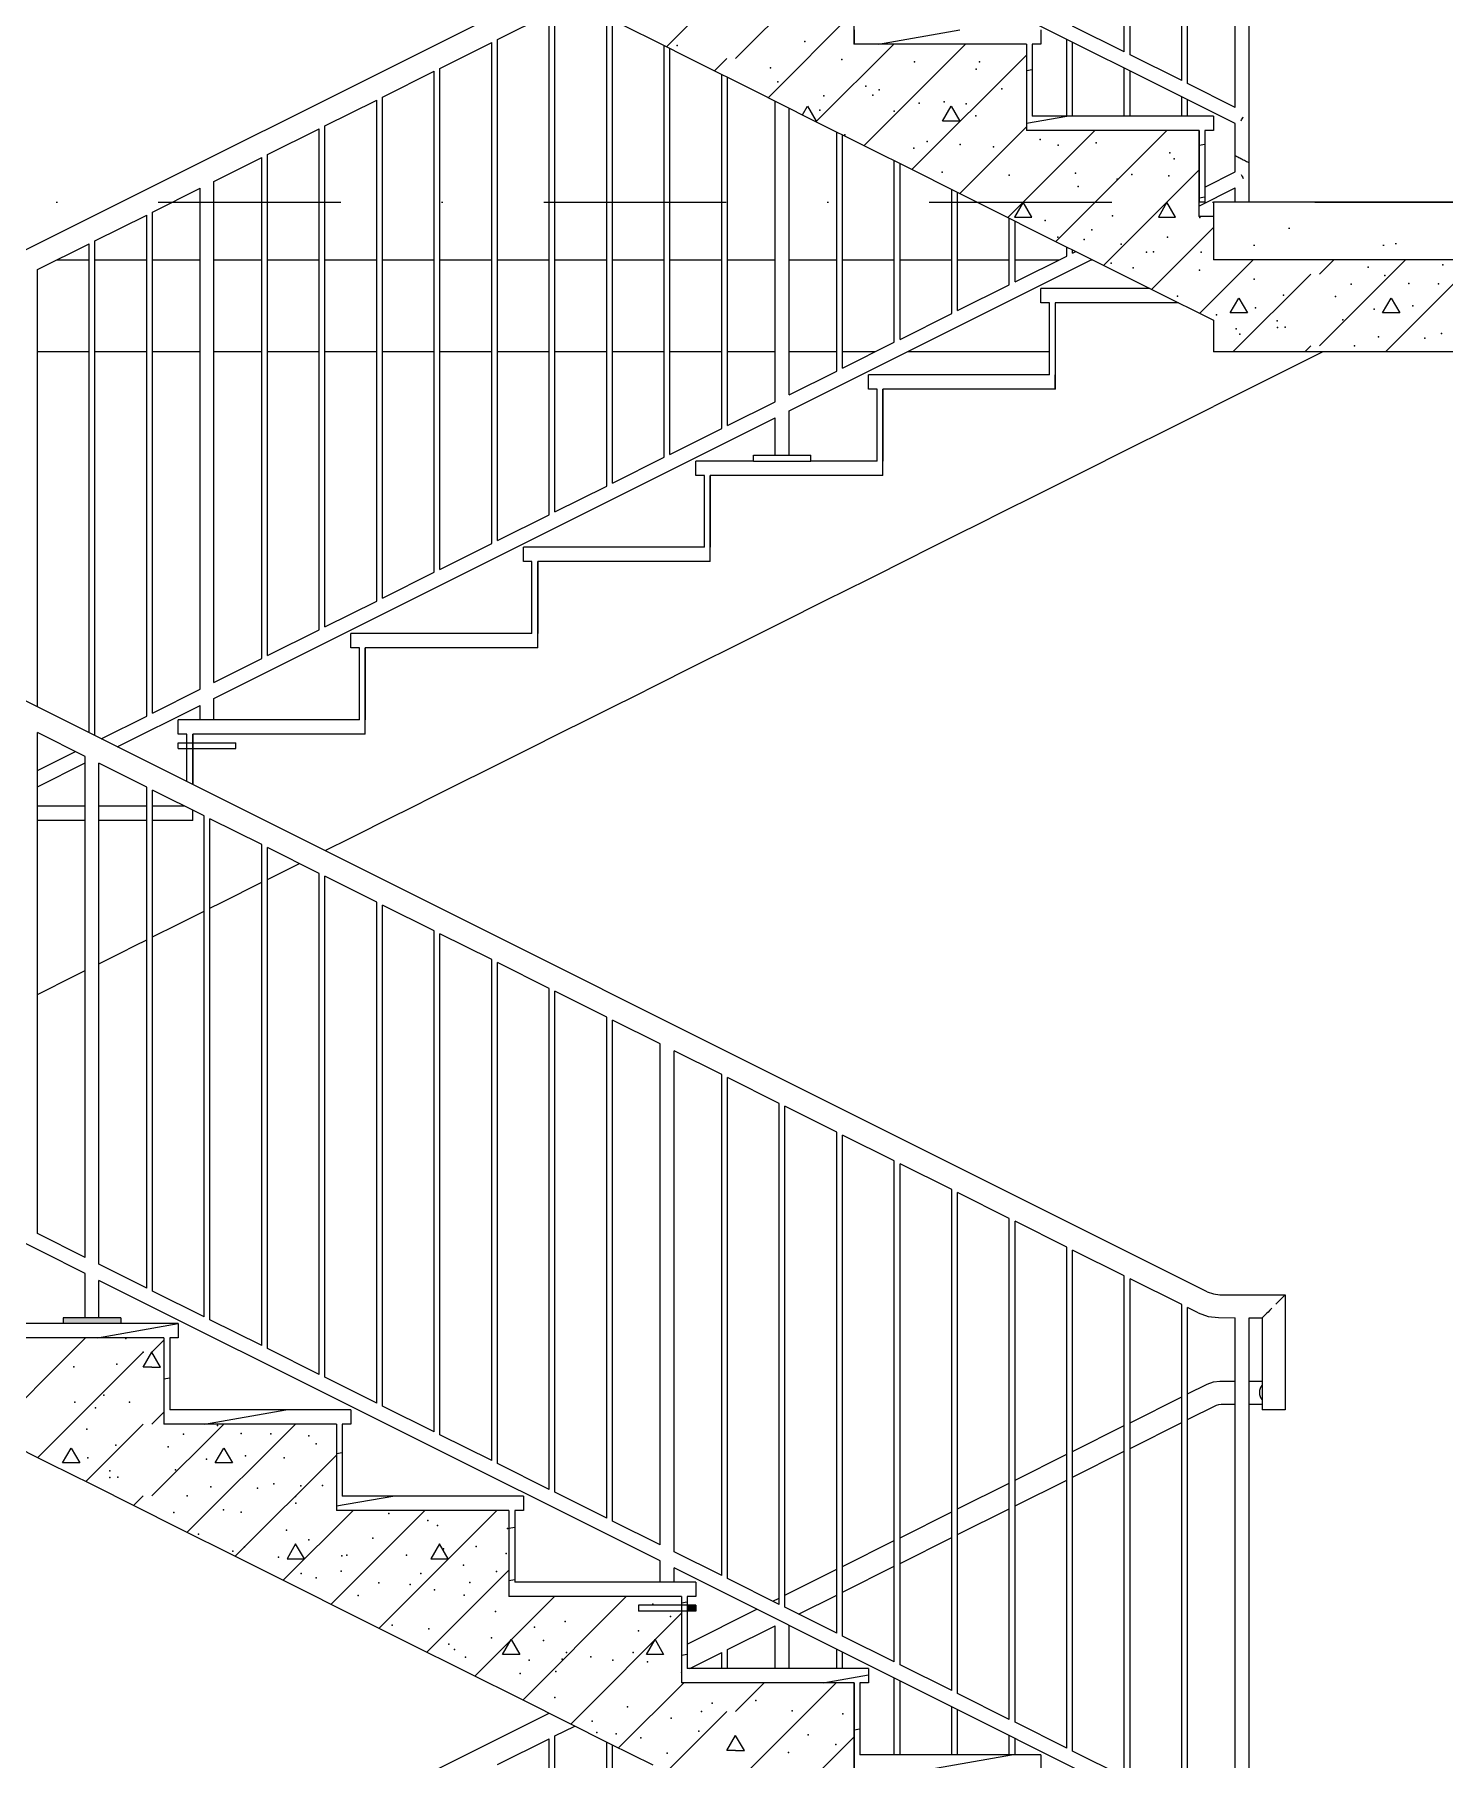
# Model space of a CAD drawing. Header units: millimetres. Extents: x 18162 to 7085488, y 72188 to 247925.
# Drawn here: x 3667379 to 3669831, y 104410 to 107410 of the extents above; entities that cross this region are included whole.
import ezdxf

# ---------------------------------------------------------------- set-up
doc = ezdxf.new("R2010")
doc.units = ezdxf.units.MM
doc.header["$MEASUREMENT"] = 0
doc.linetypes.add('Dot & Dashed', pattern=[670.277762, 317.5, -176.388889, 0, -176.388874])
for name, color, linetype in [('Interior - Stair & Railing', 7, 'Continuous'), ('Structural - Bearing', 7, 'Continuous'), ('Structural - Stair & Railing', 7, 'Continuous')]:
    doc.layers.add(name, color=color, linetype=linetype)
pattern_1 = [(10, (3761974.73, 95118.01), (-15.628336, 88.632695), [])]

# ---------------------------------------------------------------- blocks, each defined once
blk = doc.blocks.new('*X792', base_point=(3761974.7, 95118))
at = {"layer": 'Structural - Stair & Railing', "color": 7, "linetype": 'Continuous', "lineweight": 9}
for p, q in [((3667443, 105118.2), (3667467.9, 105143)), ((3667583.1, 105118.2), (3667604, 105139)), ((3667301.4, 104976.6), (3667443, 105118.2)), ((3667384.8, 104934.9), (3667568, 105118.2)), ((3667568, 105092.2), (3667583.1, 105118.2)), ((3667583.1, 105092.1), (3667568, 105092.2)), ((3667598.3, 105092.2), (3667583.1, 105118.2)), ((3667583.1, 105092.1), (3667598.3, 105092.2)), ((3667583.1, 104993.2), (3667604, 105014)), ((3667468.1, 104893.2), (3667568, 104993.2)), ((3667583.1, 104868.2), (3667708, 104993)), ((3667644.8, 104804.9), (3667833, 104993)), ((3667427.9, 104925.5), (3667443, 104951.5)), ((3667443, 104951.5), (3667457.9, 104925.5)), ((3667693, 104925.5), (3667708.1, 104951.5)), ((3667708.1, 104951.5), (3667723.1, 104925.5)), ((3667457.9, 104925.5), (3667427.9, 104925.5)), ((3667723.1, 104925.5), (3667693, 104925.5)), ((3667728.2, 104763.2), (3667904, 104939)), ((3667551.4, 104851.6), (3667568, 104868.2)), ((3667811.5, 104721.5), (3667933, 104843)), ((3667894.8, 104679.9), (3668058, 104843)), ((3667978.2, 104638.2), (3668183, 104843)), ((3667833.1, 104784.8), (3667818.2, 104758.8)), ((3667848.3, 104758.8), (3667833.1, 104784.8)), ((3668083.1, 104784.8), (3668068.2, 104758.8)), ((3668098.3, 104758.8), (3668083.1, 104784.8)), ((3667818.2, 104758.8), (3667848.3, 104758.8)), ((3668061.5, 104596.5), (3668204, 104739)), ((3668068.2, 104758.8), (3668098.3, 104758.8)), ((3668144.8, 104554.9), (3668283, 104693)), ((3668228.2, 104513.2), (3668408, 104693)), ((3668311.5, 104471.5), (3668504, 104664)), ((3668193, 104592.2), (3668208.1, 104618.2)), ((3668208.1, 104618.2), (3668223.1, 104592.1)), ((3668443, 104592.2), (3668458.1, 104618.2)), ((3668458.1, 104618.2), (3668473.1, 104592.1)), ((3668223.1, 104592.1), (3668193, 104592.2)), ((3668473.1, 104592.1), (3668443, 104592.2)), ((3668394.8, 104429.9), (3668508, 104543)), ((3668598.3, 104368.2), (3668773.1, 104543)), ((3668598.3, 104493.2), (3668648.1, 104543)), ((3668478.2, 104388.2), (3668583.1, 104493.2)), ((3668583.1, 104425.5), (3668598.3, 104451.5)), ((3668613.4, 104425.5), (3668598.3, 104451.5)), ((3668654.9, 104299.8), (3668804, 104448.8)), ((3668598.3, 104425.5), (3668583.1, 104425.5)), ((3668598.3, 104425.5), (3668613.4, 104425.5))]:
    blk.add_line(p, q, dxfattribs=at)
for p in [(3667537.9, 105141.7), (3667447.4, 105092.8), (3667522.3, 105097.2), (3667568, 105118.2), (3667568, 105118.2), (3667568, 105118.2), (3667583.1, 105118.2), (3667583.1, 105118.2), (3667583.1, 105118.2), (3667449.4, 105031.4), (3667499.6, 105043.6), (3667544.4, 105031.3), (3667485.2, 105021.5), (3667469.8, 104984.4), (3667638.2, 104975.3), (3667697, 104990.8), (3667738.5, 104976.7), (3667790.3, 104976.3), (3667855.9, 104972.5), (3667520.7, 104956.4), (3667611.2, 104953.8), (3667868.9, 104959), (3667471.7, 104934.5), (3667510, 104911.8), (3667624.2, 104913.3), (3667678.1, 104931.9), (3667745.8, 104937.7), (3667813.4, 104934.5), (3667510.1, 104900), (3667523.9, 104901), (3667685.7, 104884), (3667766.6, 104881.4), (3667795.3, 104889.4), (3667842.1, 104885.5), (3667879.9, 104886.5), (3667644.3, 104868.5), (3667832.8, 104867), (3667833.5, 104855.6), (3667621.6, 104839.1), (3667707.6, 104843.8), (3667738.2, 104840.2), (3667995.2, 104837.5), (3668062.8, 104825.7), (3667664, 104801.9), (3667817.1, 104808.5), (3667855.9, 104791.6), (3667967.3, 104794.6), (3668080, 104816.6), (3668201.3, 104811.7), (3667724.1, 104771.8), (3667744.4, 104779.4), (3667803.1, 104761.9), (3667913.4, 104764.2), (3667922.4, 104765), (3668025.9, 104765), (3668090.2, 104776.1), (3668146.9, 104780), (3668199, 104768.1), (3667842.7, 104733.4), (3667912.5, 104737.5), (3668051, 104733.4), (3668125, 104747.8), (3668182.4, 104736.6), (3667868.9, 104725.9), (3667978, 104717.1), (3668032.1, 104714), (3668074.8, 104704.6), (3668136.2, 104717.8), (3667942, 104694.9), (3668126.4, 104695.5), (3668454.5, 104679.7), (3668001.1, 104643.6), (3668180.9, 104666.9), (3668248.3, 104640), (3668302.1, 104649.7), (3668484.9, 104658.4), (3668064.5, 104637), (3668099.8, 104610.4), (3668173.9, 104621.6), (3668263.9, 104616.6), (3668429.3, 104633.6), (3668109.5, 104601), (3668128.3, 104587.5), (3668239.2, 104582.6), (3668296.4, 104584.2), (3668304.1, 104595.6), (3668346.2, 104588.3), (3668384.5, 104582.6), (3668420, 104595.6), (3668223.8, 104559.5), (3668285.6, 104562.6), (3668445.1, 104579.6), (3668283.9, 104517.7), (3668410.5, 104501.6), (3668539, 104493), (3668557.6, 104507.9), (3668633.5, 104512.3), (3668696.5, 104494.6), (3668348.5, 104476.6), (3668486.3, 104481.8), (3668784.7, 104488.9), (3668356.8, 104456.7), (3668390.6, 104454.4), (3668433.6, 104447.4), (3668534.1, 104459), (3668724.3, 104452.8), (3668772.7, 104435.8), (3668479, 104420.7), (3668479, 104420.7), (3668690.3, 104421.9)]:
    blk.add_point(p, dxfattribs=at)
blk = doc.blocks.new('*X805', base_point=(3761974.7, 95118))
at = {"layer": 'Structural - Stair & Railing', "color": 7, "linetype": 'Continuous', "lineweight": 9}
for p, q in [((3668598.3, 107368.2), (3668773.1, 107543)), ((3668478.1, 107388.2), (3668583.1, 107493.2)), ((3668654.9, 107299.8), (3668804, 107448.9)), ((3668738.2, 107258.2), (3668873.1, 107393)), ((3668821.6, 107216.5), (3668998.1, 107393)), ((3668904.9, 107174.8), (3669104, 107373.9)), ((3668561.5, 107346.5), (3668583.1, 107368.2)), ((3668714.6, 107270), (3668723.3, 107284.9)), ((3668723.3, 107284.9), (3668738.2, 107258.9)), ((3668958.1, 107258.9), (3668973.3, 107284.9)), ((3668973.3, 107284.9), (3668988.2, 107258.9)), ((3668738.2, 107258.9), (3668736.9, 107258.9)), ((3668988.2, 107258.9), (3668958.1, 107258.9)), ((3668988.2, 107133.2), (3669104, 107248.9)), ((3669098.3, 107118.2), (3669223.1, 107243)), ((3669223.3, 107118.2), (3669348.1, 107243)), ((3669348.3, 107118.2), (3669404, 107173.9)), ((3669071.6, 107091.5), (3669098.3, 107118.2)), ((3669098.3, 107118.2), (3669083.4, 107092.2)), ((3669113.4, 107092.2), (3669098.3, 107118.2)), ((3669154.9, 107049.8), (3669223.3, 107118.2)), ((3669238.2, 107008.2), (3669348.3, 107118.2)), ((3669348.3, 107118.2), (3669333.4, 107092.2)), ((3669363.4, 107092.2), (3669348.3, 107118.2)), ((3669083.4, 107092.2), (3669113.4, 107092.2)), ((3669321.6, 106966.5), (3669429.1, 107074)), ((3669333.4, 107092.2), (3669363.4, 107092.2)), ((3669404.9, 106924.8), (3669429.1, 106949))]:
    blk.add_line(p, q, dxfattribs=at)
for p in [(3668496.4, 107390.6), (3668718.4, 107397.6), (3668659.1, 107351.8), (3668782.8, 107366.4), (3668909.5, 107362.1), (3669016.4, 107349.4), (3669022.5, 107362.4), (3668671.7, 107327.7), (3668824.7, 107320), (3668847.9, 107313.8), (3669061.2, 107315.4), (3668751.7, 107303.1), (3668837.1, 107304.5), (3668917.5, 107290.6), (3668961, 107292.4), (3668999.4, 107289.1), (3668744.4, 107278.3), (3668874.2, 107276.7), (3669016.1, 107268.4), (3668788.2, 107235.5), (3668931.5, 107223.9), (3669127.6, 107227.3), (3669225, 107221.1), (3668908.2, 107211.8), (3668989, 107218.2), (3669046.9, 107214.3), (3669159, 107217.5), (3669159, 107217.5), (3669353.2, 107204.1), (3669361, 107193.3), (3668957.6, 107170.1), (3669074.2, 107165.4), (3669189.4, 107168.5), (3669287.4, 107166.2), (3669351.7, 107163.9), (3669194.1, 107145.4), (3669261.9, 107158.3), (3669136.3, 107086.5), (3669253.5, 107094.2), (3669405.5, 107091.6), (3669158.5, 107057.1), (3669204.5, 107053), (3669217.4, 107069.8), (3669268.5, 107044.9), (3669349.5, 107057.5), (3669251.2, 107012.3), (3669312.8, 107031.4), (3669324.9, 107031.6), (3669407.6, 107031.4), (3669289.5, 107004.1), (3669405, 106999.9), (3669366.6, 106954.5)]:
    blk.add_point(p, dxfattribs=at)
blk = doc.blocks.new('*X807', base_point=(3761974.7, 95118))
at = {"layer": 'Structural - Bearing', "color": 7, "linetype": 'Continuous', "lineweight": 9}
for p, q in [((3669429.1, 106949), (3669498.1, 107018)), ((3669613.4, 106993.2), (3669638.2, 107018)), ((3669613.4, 106868.2), (3669763.2, 107018)), ((3669728.2, 106858), (3669888.2, 107018)), ((3669463.1, 106858), (3669598.3, 106993.2)), ((3669458.1, 106925.5), (3669473.3, 106951.5)), ((3669473.3, 106951.5), (3669488.2, 106925.5)), ((3669723.3, 106925.5), (3669738.4, 106951.5)), ((3669738.4, 106951.5), (3669753.3, 106925.5)), ((3669488.2, 106925.5), (3669458.1, 106925.5)), ((3669753.3, 106925.5), (3669723.3, 106925.5)), ((3669588.1, 106858), (3669598.3, 106868.2))]:
    blk.add_line(p, q, dxfattribs=at)
for p in [(3669500, 106984.5), (3669698.1, 107005.4), (3669727.3, 106990.9), (3669828.2, 107009.2), (3669550.9, 106956.4), (3669641.4, 106953.9), (3669668.5, 106975.3), (3669768.8, 106976.7), (3669820.5, 106976.4), (3669434.6, 106922.5), (3669502, 106934.5), (3669708.4, 106932), (3669776, 106937.8), (3669468.5, 106897.8), (3669540.2, 106911.8), (3669540.4, 106900.1), (3669554.1, 106901), (3669654.4, 106913.4), (3669475.3, 106888.6), (3669674.5, 106868.6), (3669715.9, 106884), (3669796.8, 106881.4), (3669825.6, 106889.5)]:
    blk.add_point(p, dxfattribs=at)

msp = doc.modelspace()

# ---------------------------------------------------------------- hatches: boundary and pattern name
at = {"layer": 'Interior - Stair & Railing', "linetype": 'Continuous', "lineweight": 9}
for points in [[(3667429.1, 105178), (3667429.1, 105168), (3667529.1, 105168), (3667529.1, 105178)], [(3668504.1, 104678), (3668504, 104678), (3668504, 104668), (3668504.1, 104668)], [(3668529.1, 104678), (3668514.1, 104678), (3668514.1, 104668), (3668529.1, 104668)]]:
    msp.add_hatch(color=7, dxfattribs=at).paths.add_polyline_path(points)
at = {"layer": 'Structural - Bearing', "linetype": 'Continuous', "lineweight": 9}
h = msp.add_hatch(dxfattribs=at)
h.set_pattern_fill('Lightweight_Concrete_0003', style=0, pattern_type=2)
h.set_pattern_definition([(0, (3761974.7, 95118), (0, 779.423), [48.75, -401.25]), (0, (3762199.7, 95507.7), (0, 779.423), [48.75, -401.25]), (60, (3761974.7, 95118), (-675, 389.7114), [48.75, -401.25]), (60, (3762424.7, 95118), (-675, 389.7114), [48.75, -401.25]), (120, (3762023.5, 95118), (675, 389.7114), [48.75, -401.25]), (120, (3762473.5, 95118), (675, 389.7114), [48.75, -401.25]), (0, (3761974.73, 95193), (0, 150), [0, -150, 0, -225]), (45, (3762049.73, 95193), (-106.06602, 106.06602), [0, -112.5, 0, -187.5])])
h.paths.add_polyline_path([(3669429.1, 107018), (3676379.1, 107018), (3676379.1, 107118), (3669429.1, 107118)])
at = {"layer": 'Structural - Stair & Railing', "linetype": 'Continuous', "lineweight": 9}
h = msp.add_hatch(dxfattribs=at)
h.set_pattern_fill('Wood_0003', style=0, pattern_type=2)
h.set_pattern_definition(pattern_1)
h.paths.add_polyline_path([(3668804.1, 107393), (3669129.1, 107393), (3669129.1, 107418), (3668804.1, 107418)])
h = msp.add_hatch(dxfattribs=at)
h.set_pattern_fill('Wood_0003', style=0, pattern_type=2)
h.set_pattern_definition(pattern_1)
h.paths.add_polyline_path([(3669114.1, 107393), (3669104.1, 107393), (3669104.1, 107268), (3669114.1, 107268)])
h = msp.add_hatch(dxfattribs=at)
h.set_pattern_fill('Wood_0003', style=0, pattern_type=2)
h.set_pattern_definition(pattern_1)
h.paths.add_polyline_path([(3669104.1, 107268), (3669104.1, 107243), (3669429.1, 107243), (3669429.1, 107268)])
h = msp.add_hatch(dxfattribs=at)
h.set_pattern_fill('Wood_0003', style=0, pattern_type=2)
h.set_pattern_definition(pattern_1)
h.paths.add_polyline_path([(3669414.1, 107243), (3669404.1, 107243), (3669404.1, 107118), (3669414.1, 107118)])
h = msp.add_hatch(dxfattribs=at)
h.set_pattern_fill('Wood_0003', style=0, pattern_type=2)
h.set_pattern_definition(pattern_1)
h.paths.add_polyline_path([(3667304.1, 105168), (3667304.1, 105143), (3667629.1, 105143), (3667629.1, 105168)])
h = msp.add_hatch(dxfattribs=at)
h.set_pattern_fill('Wood_0003', style=0, pattern_type=2)
h.set_pattern_definition(pattern_1)
h.paths.add_polyline_path([(3667614.1, 105143), (3667604.1, 105143), (3667604.1, 105018), (3667614.1, 105018)])
h = msp.add_hatch(dxfattribs=at)
h.set_pattern_fill('Wood_0003', style=0, pattern_type=2)
h.set_pattern_definition(pattern_1)
h.paths.add_polyline_path([(3667929.1, 105018), (3667604.1, 105018), (3667604.1, 104993), (3667929.1, 104993)])
h = msp.add_hatch(dxfattribs=at)
h.set_pattern_fill('Wood_0003', style=0, pattern_type=2)
h.set_pattern_definition(pattern_1)
h.paths.add_polyline_path([(3667914.1, 104993), (3667904.1, 104993), (3667904.1, 104868), (3667914.1, 104868)])
h = msp.add_hatch(dxfattribs=at)
h.set_pattern_fill('Wood_0003', style=0, pattern_type=2)
h.set_pattern_definition(pattern_1)
h.paths.add_polyline_path([(3667904.1, 104843), (3668229.1, 104843), (3668229.1, 104868), (3667904.1, 104868)])
h = msp.add_hatch(dxfattribs=at)
h.set_pattern_fill('Wood_0003', style=0, pattern_type=2)
h.set_pattern_definition(pattern_1)
h.paths.add_polyline_path([(3668214.1, 104843), (3668204.1, 104843), (3668204.1, 104718), (3668214.1, 104718)])
h = msp.add_hatch(dxfattribs=at)
h.set_pattern_fill('Wood_0003', style=0, pattern_type=2)
h.set_pattern_definition(pattern_1)
h.paths.add_polyline_path([(3668204.1, 104693), (3668529.1, 104693), (3668529.1, 104718), (3668204.1, 104718)])
h = msp.add_hatch(dxfattribs=at)
h.set_pattern_fill('Wood_0003', style=0, pattern_type=2)
h.set_pattern_definition(pattern_1)
h.paths.add_polyline_path([(3668514.1, 104693), (3668504.1, 104693), (3668504.1, 104568), (3668514.1, 104568)])
h = msp.add_hatch(dxfattribs=at)
h.set_pattern_fill('Wood_0003', style=0, pattern_type=2)
h.set_pattern_definition(pattern_1)
h.paths.add_polyline_path([(3668504.1, 104568), (3668504.1, 104543), (3668829.1, 104543), (3668829.1, 104568)])
h = msp.add_hatch(dxfattribs=at)
h.set_pattern_fill('Wood_0003', style=0, pattern_type=2)
h.set_pattern_definition(pattern_1)
h.paths.add_polyline_path([(3668814.1, 104543), (3668804.1, 104543), (3668804.1, 104418), (3668814.1, 104418)])
h = msp.add_hatch(dxfattribs=at)
h.set_pattern_fill('Wood_0003', style=0, pattern_type=2)
h.set_pattern_definition(pattern_1)
h.paths.add_polyline_path([(3668804.1, 104393), (3669129.1, 104393), (3669129.1, 104418), (3668804.1, 104418)])

# ---------------------------------------------------------------- linework, layer by layer
at = {"color": 8, "linetype": 'Dot & Dashed', "lineweight": 13}
msp.add_line((3658879.3, 107118), (3689916.5, 107118), dxfattribs=at)
at = {"layer": 'Interior - Stair & Railing', "color": 7, "linetype": 'Continuous', "lineweight": 9}
for p, q in [((3669274.1, 107379.5), (3669274.1, 108250.8)), ((3669284.1, 107374.5), (3669284.1, 108245.8)), ((3669374.1, 107329.5), (3669374.1, 108200.8)), ((3669384.1, 107324.5), (3669384.1, 108195.8)), ((3669467.1, 107283), (3669467.1, 108178.1)), ((3669491.1, 107187), (3669491.1, 108178.1)), ((3669467.1, 107255), (3668491.1, 107743)), ((3666739.6, 106723.3), (3668273.8, 107490.4)), ((3668184.1, 107400.8), (3668274.1, 107445.8)), ((3668274.1, 106574.5), (3668274.1, 107445.8)), ((3668284.1, 106579.5), (3668284.1, 107450.8)), ((3668374.1, 106624.5), (3668374.1, 107440.3)), ((3668384.1, 106629.5), (3668384.1, 107435.3)), ((3668184.1, 106529.5), (3668184.1, 107400.8)), ((3669174.1, 107268), (3669174.1, 107401.5)), ((3669274.1, 107379.5), (3669184.1, 107424.5)), ((3668084.1, 107350.8), (3668174.1, 107395.8)), ((3668174.1, 106524.5), (3668174.1, 107395.8)), ((3668474.1, 106674.5), (3668474.1, 107390.3)), ((3668484.1, 106679.5), (3668484.1, 107385.3)), ((3669184.1, 107268), (3669184.1, 107396.5)), ((3669374.1, 107329.5), (3669284.1, 107374.5)), ((3667984.1, 107300.8), (3668074.1, 107345.8)), ((3668074.1, 106474.5), (3668074.1, 107345.8)), ((3668084.1, 106479.5), (3668084.1, 107350.8)), ((3668574.1, 106724.5), (3668574.1, 107340.3)), ((3669274.1, 107268), (3669274.1, 107351.5)), ((3669284.1, 107268), (3669284.1, 107346.5)), ((3668584.1, 106729.5), (3668584.1, 107335.3)), ((3669467.1, 107283), (3669384.1, 107324.5)), ((3667884.1, 107250.8), (3667974.1, 107295.8)), ((3667974.1, 106424.5), (3667974.1, 107295.8)), ((3667984.1, 106429.5), (3667984.1, 107300.8)), ((3668667.1, 106771), (3668667.1, 107293.8)), ((3668691.1, 106783), (3668691.1, 107281.8)), ((3669374.1, 107268), (3669374.1, 107301.5)), ((3669384.1, 107268), (3669384.1, 107296.5)), ((3667884.1, 106379.5), (3667884.1, 107250.8)), ((3669467.1, 107199), (3669467.1, 107255)), ((3669477.3, 107259.5), (3669478.1, 107261.1)), ((3669478.1, 107261.1), (3669479.1, 107263)), ((3669479.1, 107263), (3669480, 107264.9)), ((3669480, 107264.9), (3669480.8, 107266.5)), ((3667784.1, 107200.8), (3667874.1, 107245.8)), ((3667874.1, 106374.5), (3667874.1, 107245.8)), ((3668774.1, 106824.5), (3668774.1, 107240.3)), ((3668784.1, 106829.5), (3668784.1, 107235.3)), ((3667691.1, 107154.3), (3667774.1, 107195.8)), ((3667774.1, 106324.5), (3667774.1, 107195.8)), ((3667784.1, 106329.5), (3667784.1, 107200.8)), ((3668874.1, 106874.5), (3668874.1, 107190.3)), ((3669467.1, 107171), (3669467.1, 107199)), ((3669467.1, 107199), (3669467.2, 107198.9)), ((3669467.2, 107198.9), (3669467.8, 107198.6)), ((3669467.8, 107198.6), (3669468.7, 107198.2)), ((3669468.7, 107198.2), (3669469.9, 107197.6)), ((3669469.9, 107197.6), (3669471.3, 107196.9)), ((3669471.3, 107196.9), (3669473.1, 107196)), ((3669473.1, 107196), (3669475, 107195.1)), ((3669475, 107195.1), (3669477, 107194)), ((3669477, 107194), (3669479.1, 107193)), ((3669479.1, 107193), (3669481.1, 107192)), ((3669481.1, 107192), (3669483.2, 107191)), ((3669483.2, 107191), (3669485.1, 107190)), ((3669485.1, 107190), (3669486.8, 107189.1)), ((3668884.1, 106879.5), (3668884.1, 107185.3)), ((3669414.1, 107144.5), (3669467.1, 107171)), ((3669477.3, 107166.5), (3669478.1, 107164.9)), ((3669478.1, 107164.9), (3669479.1, 107163)), ((3669479.1, 107163), (3669480, 107161.1)), ((3669480, 107161.1), (3669480.8, 107159.5)), ((3669486.8, 107189.1), (3669488.2, 107188.4)), ((3669488.2, 107188.4), (3669489.4, 107187.8)), ((3669489.4, 107187.8), (3669490.3, 107187.4)), ((3669490.3, 107187.4), (3669490.9, 107187.1)), ((3669490.9, 107187.1), (3669491.1, 107187)), ((3669491.1, 107118), (3669491.1, 107187)), ((3667584.1, 107100.8), (3667667.1, 107142.3)), ((3667667.1, 106271), (3667667.1, 107142.3)), ((3667691.1, 106283), (3667691.1, 107154.3)), ((3668974.1, 106924.5), (3668974.1, 107140.3)), ((3668984.1, 106929.5), (3668984.1, 107135.3)), ((3669404, 107111.5), (3669467.1, 107143)), ((3669404, 107139.4), (3669404.1, 107139.5)), ((3669467.1, 107118), (3669467.1, 107143)), ((3667584.1, 106229.5), (3667584.1, 107100.8)), ((3667484.1, 107050.8), (3667574.1, 107095.8)), ((3667574.1, 106224.5), (3667574.1, 107095.8)), ((3669074.1, 106974.5), (3669074.1, 107090.3)), ((3669084.1, 106979.5), (3669084.1, 107085.3)), ((3667384.1, 107000.8), (3667474.1, 107045.8)), ((3667474.1, 106195.5), (3667474.1, 107045.8)), ((3667484.1, 106190.5), (3667484.1, 107050.8)), ((3669174.1, 107024.5), (3669174.1, 107040.3)), ((3668691.1, 106755), (3669217.8, 107018.4)), ((3669084.1, 106979.5), (3669174.1, 107024.5)), ((3669184.1, 107029.5), (3669184.1, 107035.3)), ((3669184.1, 107029.5), (3669189.8, 107032.4)), ((3667384.1, 106240.5), (3667384.1, 107000.8)), ((3668984.1, 106929.5), (3669074.1, 106974.5)), ((3668884.1, 106879.5), (3668974.1, 106924.5)), ((3668784.1, 106829.5), (3668874.1, 106874.5)), ((3668691.1, 106783), (3668774.1, 106824.5)), ((3668584.1, 106729.5), (3668667.1, 106771)), ((3667691.1, 106255), (3668667.1, 106743)), ((3668667.1, 106678), (3668667.1, 106743)), ((3668691.1, 106678), (3668691.1, 106755)), ((3668484.1, 106679.5), (3668574.1, 106724.5)), ((3668384.1, 106629.5), (3668474.1, 106674.5)), ((3668629.1, 106678), (3668729.1, 106678)), ((3668629.1, 106668), (3668629.1, 106678)), ((3668629.1, 106668), (3668729.1, 106668)), ((3668729.1, 106668), (3668729.1, 106678)), ((3668284.1, 106579.5), (3668374.1, 106624.5)), ((3669418.5, 105223.3), (3666739.6, 106562.7)), ((3668184.1, 106529.5), (3668274.1, 106574.5)), ((3668084.1, 106479.5), (3668174.1, 106524.5)), ((3667984.1, 106429.5), (3668074.1, 106474.5)), ((3667884.1, 106379.5), (3667974.1, 106424.5)), ((3667784.1, 106329.5), (3667874.1, 106374.5)), ((3667691.1, 106283), (3667774.1, 106324.5)), ((3667584.1, 106229.5), (3667667.1, 106271)), ((3667523, 106171), (3667667.1, 106243)), ((3667667.1, 106218), (3667667.1, 106243)), ((3667691.1, 106218), (3667691.1, 106255)), ((3667495.1, 106185), (3667574.1, 106224.5)), ((3667467.1, 106154.3), (3667384.1, 106195.8)), ((3667384.1, 105324.5), (3667384.1, 106195.8)), ((3667629.1, 106178), (3667644.1, 106178)), ((3667629.1, 106168), (3667629.1, 106178)), ((3667644.1, 106178), (3667654.1, 106178)), ((3667654.1, 106178), (3667654.2, 106178)), ((3667654.2, 106178), (3667729.1, 106178)), ((3667729.1, 106168), (3667729.1, 106178)), ((3667384.1, 106129.5), (3667450.4, 106162.6)), ((3667384.1, 106101.5), (3667467.1, 106143)), ((3667467.1, 105283), (3667467.1, 106154.3)), ((3667574.1, 106100.8), (3667491.1, 106142.3)), ((3667491.1, 105271), (3667491.1, 106142.3)), ((3667629.1, 106168), (3667644.1, 106168)), ((3667644.1, 106168), (3667654.1, 106168)), ((3667654.1, 106168), (3667654.2, 106168)), ((3667654.2, 106168), (3667729.1, 106168)), ((3667574.1, 105229.5), (3667574.1, 106100.8)), ((3667674.1, 106050.8), (3667584.1, 106095.8)), ((3667584.1, 105224.5), (3667584.1, 106095.8)), ((3667674.1, 105179.5), (3667674.1, 106050.8)), ((3667774.1, 106000.8), (3667684.1, 106045.8)), ((3667684.1, 105174.5), (3667684.1, 106045.8)), ((3667774.1, 105129.5), (3667774.1, 106000.8)), ((3667874.1, 105950.8), (3667784.1, 105995.8)), ((3667784.1, 105124.5), (3667784.1, 105995.8)), ((3667874.1, 105079.5), (3667874.1, 105950.8)), ((3667974.1, 105900.8), (3667884.1, 105945.8)), ((3667884.1, 105074.5), (3667884.1, 105945.8)), ((3667974.1, 105029.5), (3667974.1, 105900.8)), ((3668074.1, 105850.8), (3667984.1, 105895.8)), ((3667984.1, 105024.5), (3667984.1, 105895.8)), ((3668074.1, 104979.5), (3668074.1, 105850.8)), ((3668174.1, 105800.8), (3668084.1, 105845.8)), ((3668084.1, 104974.5), (3668084.1, 105845.8)), ((3668174.1, 104929.5), (3668174.1, 105800.8)), ((3668274.1, 105750.8), (3668184.1, 105795.8)), ((3668184.1, 104924.5), (3668184.1, 105795.8)), ((3668274.1, 104879.5), (3668274.1, 105750.8)), ((3668374.1, 105700.8), (3668284.1, 105745.8)), ((3668284.1, 104874.5), (3668284.1, 105745.8)), ((3668374.1, 104829.5), (3668374.1, 105700.8)), ((3668467.1, 105654.3), (3668384.1, 105695.8)), ((3668384.1, 104824.5), (3668384.1, 105695.8)), ((3667467.1, 105255), (3666691.1, 105643)), ((3668467.1, 104783), (3668467.1, 105654.3)), ((3668574.1, 105600.8), (3668491.1, 105642.3)), ((3668491.1, 104771), (3668491.1, 105642.3)), ((3668574.1, 104729.5), (3668574.1, 105600.8)), ((3668674.1, 105550.8), (3668584.1, 105595.8)), ((3668584.1, 104724.5), (3668584.1, 105595.8)), ((3668674.1, 104679.5), (3668674.1, 105550.8)), ((3668774.1, 105500.8), (3668684.1, 105545.8)), ((3668684.1, 104674.5), (3668684.1, 105545.8)), ((3668774.1, 104629.5), (3668774.1, 105500.8)), ((3668874.1, 105450.8), (3668784.1, 105495.8)), ((3668784.1, 104624.5), (3668784.1, 105495.8)), ((3668874.1, 104579.5), (3668874.1, 105450.8)), ((3668974.1, 105400.8), (3668884.1, 105445.8)), ((3668884.1, 104574.5), (3668884.1, 105445.8)), ((3668974.1, 104529.5), (3668974.1, 105400.8)), ((3669074.1, 105350.8), (3668984.1, 105395.8)), ((3668984.1, 104524.5), (3668984.1, 105395.8)), ((3669074.1, 104479.5), (3669074.1, 105350.8)), ((3669174.1, 105300.8), (3669084.1, 105345.8)), ((3669084.1, 104474.5), (3669084.1, 105345.8)), ((3667467.1, 105283), (3667384.1, 105324.5)), ((3669174.1, 104429.5), (3669174.1, 105300.8)), ((3667574.1, 105229.5), (3667491.1, 105271)), ((3669274.1, 105250.8), (3669184.1, 105295.8)), ((3669184.1, 104424.5), (3669184.1, 105295.8)), ((3667467.1, 105178), (3667467.1, 105255)), ((3668467.1, 104755), (3667491.1, 105243)), ((3667491.1, 105178), (3667491.1, 105243)), ((3669274.1, 104379.5), (3669274.1, 105250.8)), ((3669374.1, 105200.8), (3669284.1, 105245.8)), ((3669284.1, 104374.5), (3669284.1, 105245.8)), ((3667674.1, 105179.5), (3667584.1, 105224.5)), ((3669418.5, 105223.3), (3669429.1, 105219.4)), ((3669429.1, 105219.4), (3669440.3, 105218.1)), ((3669440.3, 105218.1), (3669554.1, 105218)), ((3669546.9, 105210.9), (3669544.1, 105208)), ((3669549.4, 105213.3), (3669546.9, 105210.9)), ((3669551.4, 105215.3), (3669549.4, 105213.3)), ((3669552.8, 105216.8), (3669551.4, 105215.3)), ((3669553.8, 105217.7), (3669552.8, 105216.8)), ((3669554.1, 105218), (3669553.8, 105217.7)), ((3669554.1, 105218), (3669554.1, 105018)), ((3669374.1, 104329.5), (3669374.1, 105200.8)), ((3669402.7, 105186.5), (3669384.1, 105195.8)), ((3669384.1, 104324.5), (3669384.1, 105195.8)), ((3669402.7, 105186.5), (3669419.8, 105180.3)), ((3669419.8, 105180.3), (3669437.9, 105178.2)), ((3669516.7, 105180.7), (3669515.3, 105179.3)), ((3669518.7, 105182.7), (3669516.7, 105180.7)), ((3669521.2, 105185.2), (3669518.7, 105182.7)), ((3669524.1, 105188), (3669521.2, 105185.2)), ((3669527.2, 105191.2), (3669524.1, 105188)), ((3669530.6, 105194.6), (3669527.2, 105191.2)), ((3669540.9, 105204.9), (3669537.5, 105201.5)), ((3669544.1, 105208), (3669540.9, 105204.9)), ((3667429.1, 105178), (3667429.1, 105168)), ((3667529.1, 105178), (3667429.1, 105178)), ((3667529.1, 105178), (3667529.1, 105168)), ((3667774.1, 105129.5), (3667684.1, 105174.5)), ((3669437.9, 105178.2), (3669467.1, 105178.1)), ((3669467.1, 104283), (3669467.1, 105178.1)), ((3669491.1, 105178.1), (3669514.1, 105178.1)), ((3669491.1, 104187), (3669491.1, 105178.1)), ((3669514.4, 105178.4), (3669514.1, 105178.1)), ((3669514.1, 105178.1), (3669514.1, 105061.2)), ((3669515.3, 105179.3), (3669514.4, 105178.4)), ((3667874.1, 105079.5), (3667784.1, 105124.5)), ((3667974.1, 105029.5), (3667884.1, 105074.5)), ((3669384.1, 105045.5), (3669418.5, 105062.7)), ((3669418.5, 105062.7), (3669429.1, 105066.6)), ((3669429.1, 105066.6), (3669440.3, 105067.9)), ((3669440.3, 105067.9), (3669467.1, 105067.9)), ((3669491.1, 105067.9), (3669514.1, 105068)), ((3669513.7, 105060.9), (3669511.7, 105058)), ((3669514.1, 105061.2), (3669513.7, 105060.9)), ((3669514.1, 105061.2), (3669514.1, 105034.8)), ((3669284.1, 104995.5), (3669374.1, 105040.5)), ((3669509.4, 105051.5), (3669509.1, 105048)), ((3669509.1, 105048), (3669509.4, 105044.5)), ((3669510.3, 105054.8), (3669509.4, 105051.5)), ((3669509.4, 105044.5), (3669510.3, 105041.2)), ((3669511.7, 105058), (3669510.3, 105054.8)), ((3669510.3, 105041.2), (3669511.7, 105038)), ((3669511.7, 105038), (3669513.7, 105035.2)), ((3669513.7, 105035.2), (3669514.1, 105034.8)), ((3669514.1, 105034.8), (3669514.1, 105018)), ((3668074.1, 104979.5), (3667984.1, 105024.5)), ((3669384.1, 105000.8), (3669434.3, 105025.9)), ((3669434.3, 105025.9), (3669438.3, 105027.4)), ((3669438.3, 105027.4), (3669442.6, 105027.9)), ((3669442.6, 105027.9), (3669467.1, 105027.9)), ((3669491.1, 105027.9), (3669514.1, 105028)), ((3669514.4, 105018), (3669514.1, 105018)), ((3669515.3, 105018), (3669514.4, 105018)), ((3669516.7, 105018), (3669515.3, 105018)), ((3669518.7, 105018), (3669516.7, 105018)), ((3669521.2, 105018), (3669518.7, 105018)), ((3669524.1, 105018), (3669521.2, 105018)), ((3669527.2, 105018), (3669524.1, 105018)), ((3669530.6, 105018), (3669527.2, 105018)), ((3669534.1, 105018), (3669530.6, 105018)), ((3669537.5, 105018), (3669534.1, 105018)), ((3669540.9, 105018), (3669537.5, 105018)), ((3669544.1, 105018), (3669540.9, 105018)), ((3669546.9, 105018), (3669544.1, 105018)), ((3669549.4, 105018), (3669546.9, 105018)), ((3669551.4, 105018), (3669549.4, 105018)), ((3669552.8, 105018), (3669551.4, 105018)), ((3669553.8, 105018), (3669552.8, 105018)), ((3669554.1, 105018), (3669553.8, 105018)), ((3668174.1, 104929.5), (3668084.1, 104974.5)), ((3669184.1, 104945.5), (3669274.1, 104990.5)), ((3669284.1, 104950.8), (3669374.1, 104995.8)), ((3669084.1, 104895.5), (3669174.1, 104940.5)), ((3669184.1, 104900.8), (3669274.1, 104945.8)), ((3668274.1, 104879.5), (3668184.1, 104924.5)), ((3668984.1, 104845.5), (3669074.1, 104890.5)), ((3669084.1, 104850.8), (3669174.1, 104895.8)), ((3668374.1, 104829.5), (3668284.1, 104874.5)), ((3668467.1, 104783), (3668384.1, 104824.5)), ((3668884.1, 104795.5), (3668974.1, 104840.5)), ((3668984.1, 104800.8), (3669074.1, 104845.8)), ((3668784.1, 104745.5), (3668874.1, 104790.5)), ((3668884.1, 104750.8), (3668974.1, 104795.8)), ((3668574.1, 104729.5), (3668491.1, 104771)), ((3668467.1, 104718), (3668467.1, 104755)), ((3669467.1, 104255), (3668491.1, 104743)), ((3668491.1, 104718), (3668491.1, 104743)), ((3668684.1, 104695.5), (3668774.1, 104740.5)), ((3668784.1, 104700.8), (3668874.1, 104745.8)), ((3668674.1, 104679.5), (3668584.1, 104724.5)), ((3668429.1, 104678), (3668429.1, 104668)), ((3668529.1, 104678), (3668429.1, 104678)), ((3668514.1, 104610.5), (3668635.1, 104671)), ((3668529.1, 104678), (3668529.1, 104668)), ((3668663, 104685), (3668674.1, 104690.5)), ((3668774.1, 104629.5), (3668684.1, 104674.5)), ((3668707.8, 104662.6), (3668774.1, 104695.8)), ((3668529.1, 104668), (3668429.1, 104668)), ((3668584.1, 104600.8), (3668667.1, 104642.3)), ((3668667.1, 104568), (3668667.1, 104642.3)), ((3668691.1, 104568), (3668691.1, 104643)), ((3668874.1, 104579.5), (3668784.1, 104624.5)), ((3668504, 104605.5), (3668504.1, 104605.5)), ((3668518.5, 104568), (3668574.1, 104595.8)), ((3668574.1, 104568), (3668574.1, 104595.8)), ((3668584.1, 104568), (3668584.1, 104600.8)), ((3668774.1, 104568), (3668774.1, 104601.5)), ((3668784.1, 104568), (3668784.1, 104596.5)), ((3668504, 104560.7), (3668504.1, 104560.8)), ((3668874.1, 104418), (3668874.1, 104551.5)), ((3668974.1, 104529.5), (3668884.1, 104574.5)), ((3668884.1, 104418), (3668884.1, 104546.5)), ((3669074.1, 104479.5), (3668984.1, 104524.5)), ((3666739.6, 103723.3), (3668273.8, 104490.4)), ((3668974.1, 104418), (3668974.1, 104501.5)), ((3668984.1, 104418), (3668984.1, 104496.5)), ((3668284.1, 104450.8), (3668318.5, 104468)), ((3669174.1, 104429.5), (3669084.1, 104474.5)), ((3668184.1, 104400.8), (3668274.1, 104445.8)), ((3668274.1, 103574.5), (3668274.1, 104445.8)), ((3668284.1, 103579.5), (3668284.1, 104450.8)), ((3668374.1, 103624.5), (3668374.1, 104440.3)), ((3668384.1, 103629.5), (3668384.1, 104435.3)), ((3669074.1, 104418), (3669074.1, 104451.5)), ((3669084.1, 104418), (3669084.1, 104446.5)), ((3669274.1, 104379.5), (3669184.1, 104424.5))]:
    msp.add_line(p, q, dxfattribs=at)
at = {"layer": 'Structural - Bearing', "color": 7, "linetype": 'Continuous', "lineweight": 25}
for p, q in [((3669429.1, 107118), (3669429.1, 107093)), ((3676379.1, 107018), (3669429.1, 107018)), ((3669429.1, 106912.8), (3669429.1, 106858)), ((3670729.1, 106858), (3669429.1, 106858))]:
    msp.add_line(p, q, dxfattribs=at)
at = {"layer": 'Structural - Bearing', "color": 7, "linetype": 'Continuous', "lineweight": 9}
for p, q in [((3667418.5, 107018), (3667474.1, 107018)), ((3667484.1, 107018), (3667574.1, 107018)), ((3667584, 107018), (3667667.1, 107018)), ((3667691.1, 107018), (3667774.1, 107018)), ((3667784, 107018), (3667874.1, 107018)), ((3667884.1, 107018), (3667974.1, 107018)), ((3667984.1, 107018), (3668074.1, 107018)), ((3668084.1, 107018), (3668174.1, 107018)), ((3668184.1, 107018), (3668274.1, 107018)), ((3668284.1, 107018), (3668374.1, 107018)), ((3668384.1, 107018), (3668474.1, 107018)), ((3668484.1, 107018), (3668574.1, 107018)), ((3668584.1, 107018), (3668667.1, 107018)), ((3668691.1, 107018), (3668774.1, 107018)), ((3668784.1, 107018), (3668874.1, 107018)), ((3668884.1, 107018), (3668974.1, 107018)), ((3668984.1, 107018), (3669074.1, 107018)), ((3669084.1, 107018), (3669161.1, 107018)), ((3669217, 107018), (3669218.5, 107018)), ((3667474.1, 106858), (3667384.1, 106858)), ((3667574.1, 106858), (3667484.1, 106858)), ((3667667.1, 106858), (3667584.1, 106858)), ((3667774.1, 106858), (3667691.1, 106858)), ((3667874.1, 106858), (3667784.1, 106858)), ((3667974.1, 106858), (3667884.1, 106858)), ((3668074.1, 106858), (3667984.1, 106858)), ((3668174.1, 106858), (3668084.1, 106858)), ((3668274.1, 106858), (3668184.1, 106858)), ((3668374.1, 106858), (3668284.1, 106858)), ((3668474.1, 106858), (3668384.1, 106858)), ((3668574.1, 106858), (3668484.1, 106858)), ((3668667.1, 106858), (3668584.1, 106858)), ((3668774.1, 106858), (3668691.1, 106858)), ((3668841.1, 106858), (3668784.1, 106858)), ((3669144.1, 106858), (3668897, 106858)), ((3669154.2, 106858), (3669154.1, 106858))]:
    msp.add_line(p, q, dxfattribs=at)
at = {"layer": 'Structural - Bearing', "color": 7, "linetype": 'Continuous', "lineweight": 25, "flags": 128}
msp.add_lwpolyline([(3676379.1, 107118), (3671869.1, 107118), (3671829.1, 107118), (3669429.1, 107118)], dxfattribs=at)
at = {"layer": 'Structural - Stair & Railing', "color": 7, "linetype": 'Continuous', "lineweight": 25}
for p, q in [((3668804, 107543), (3668804, 107393)), ((3668804.1, 107418), (3668804.1, 107393)), ((3669129.1, 107418), (3669129.1, 107393)), ((3668804.1, 107393), (3668804, 107393)), ((3669104, 107393), (3668804.1, 107393)), ((3669104.1, 107393), (3669104, 107393)), ((3669104, 107393), (3669104, 107243)), ((3669104.1, 107393), (3669104.1, 107268)), ((3669114.1, 107393), (3669114.1, 107268)), ((3669129.1, 107393), (3669114.1, 107393)), ((3669104.1, 107268), (3669104.1, 107243)), ((3669429.1, 107268), (3669114.1, 107268)), ((3669429.1, 107268), (3669429.1, 107243)), ((3669104.1, 107243), (3669104, 107243)), ((3669404, 107243), (3669104.1, 107243)), ((3669404.1, 107243), (3669404, 107243)), ((3669404, 107243), (3669404, 107093)), ((3669404.1, 107243), (3669404.1, 107118)), ((3669414.1, 107243), (3669414.1, 107118)), ((3669429.1, 107243), (3669414.1, 107243)), ((3669414.1, 107118), (3669404.1, 107118)), ((3669429.1, 107093), (3669404, 107093)), ((3669429.1, 107093), (3669429.1, 107018)), ((3667429.1, 105168), (3667314.1, 105168)), ((3667529.1, 105168), (3667429.1, 105168)), ((3667629.1, 105168), (3667529.1, 105168)), ((3667629.1, 105168), (3667629.1, 105143)), ((3667604, 105143), (3667304.1, 105143)), ((3667604.1, 105143), (3667604, 105143)), ((3667604, 105143), (3667604, 104993)), ((3667604.1, 105143), (3667604.1, 105018)), ((3667614.1, 105143), (3667614.1, 105018)), ((3667629.1, 105143), (3667614.1, 105143)), ((3667604.1, 105018), (3667604.1, 104993)), ((3667929.1, 105018), (3667614.1, 105018)), ((3667929.1, 105018), (3667929.1, 104993)), ((3667604.1, 104993), (3667604, 104993)), ((3667904, 104993), (3667604.1, 104993)), ((3667904.1, 104993), (3667904, 104993)), ((3667904, 104993), (3667904, 104843)), ((3667904.1, 104993), (3667904.1, 104868)), ((3667914.1, 104993), (3667914.1, 104868)), ((3667929.1, 104993), (3667914.1, 104993)), ((3667904.1, 104868), (3667904.1, 104843)), ((3668229.1, 104868), (3667914.1, 104868)), ((3668229.1, 104868), (3668229.1, 104843)), ((3667904.1, 104843), (3667904, 104843)), ((3668204, 104843), (3667904.1, 104843)), ((3668204.1, 104843), (3668204, 104843)), ((3668204, 104843), (3668204, 104693)), ((3668204.1, 104843), (3668204.1, 104718)), ((3668214.1, 104843), (3668214.1, 104718)), ((3668229.1, 104843), (3668214.1, 104843)), ((3668204.1, 104718), (3668204.1, 104693)), ((3668529.1, 104718), (3668214.1, 104718)), ((3668529.1, 104718), (3668529.1, 104693)), ((3668204.1, 104693), (3668204, 104693)), ((3668504, 104693), (3668204.1, 104693)), ((3668504.1, 104693), (3668504, 104693)), ((3668504, 104693), (3668504, 104543)), ((3668504.1, 104693), (3668504.1, 104568)), ((3668514.1, 104693), (3668514.1, 104568)), ((3668529.1, 104693), (3668514.1, 104693)), ((3668504.1, 104568), (3668504.1, 104543)), ((3668829.1, 104568), (3668514.1, 104568)), ((3668829.1, 104568), (3668829.1, 104543)), ((3668504.1, 104543), (3668504, 104543)), ((3668804, 104543), (3668504.1, 104543)), ((3668804.1, 104543), (3668804, 104543)), ((3668804, 104543), (3668804, 104393)), ((3668804.1, 104543), (3668804.1, 104418)), ((3668814.1, 104543), (3668814.1, 104418)), ((3668829.1, 104543), (3668814.1, 104543)), ((3668804.1, 104418), (3668804.1, 104393)), ((3669129.1, 104418), (3668814.1, 104418)), ((3669129.1, 104418), (3669129.1, 104393))]:
    msp.add_line(p, q, dxfattribs=at)
at = {"layer": 'Structural - Stair & Railing', "color": 7, "linetype": 'Continuous', "lineweight": 9}
for p, q in [((3669318.5, 106968), (3669129.1, 106968)), ((3669129.1, 106943), (3669129.1, 106968)), ((3669144.1, 106943), (3669129.1, 106943)), ((3669144.1, 106818), (3669144.1, 106943)), ((3669154.1, 106943), (3669154.1, 106818)), ((3669154.2, 106943), (3669154.1, 106943)), ((3669154.2, 106793), (3669154.2, 106943)), ((3669368.5, 106943), (3669154.2, 106943)), ((3669619.6, 106858), (3669429.1, 106762.8)), ((3669144.1, 106818), (3668829.1, 106818)), ((3668829.1, 106793), (3668829.1, 106818)), ((3669154.1, 106793), (3669154.1, 106818)), ((3668844.1, 106793), (3668829.1, 106793)), ((3668844.1, 106668), (3668844.1, 106793)), ((3668854.1, 106793), (3668854.1, 106668)), ((3668854.2, 106793), (3668854.1, 106793)), ((3668854.2, 106643), (3668854.2, 106793)), ((3669154.1, 106793), (3668854.2, 106793)), ((3669154.2, 106793), (3669154.1, 106793)), ((3669354.1, 106725.3), (3669429.1, 106762.8)), ((3669279.1, 106687.8), (3669354.1, 106725.3)), ((3669204.1, 106650.3), (3669279.1, 106687.8)), ((3668629.1, 106668), (3668529.1, 106668)), ((3668529.1, 106643), (3668529.1, 106668)), ((3668844.1, 106668), (3668729.1, 106668)), ((3668854.1, 106643), (3668854.1, 106668)), ((3669129.1, 106612.8), (3669204.1, 106650.3)), ((3668544.1, 106643), (3668529.1, 106643)), ((3668544.1, 106518), (3668544.1, 106643)), ((3668554.1, 106643), (3668554.1, 106518)), ((3668554.2, 106643), (3668554.1, 106643)), ((3668554.2, 106493), (3668554.2, 106643)), ((3668854.1, 106643), (3668554.2, 106643)), ((3668854.2, 106643), (3668854.1, 106643)), ((3669054.1, 106575.3), (3669129.1, 106612.8)), ((3668979.1, 106537.8), (3669029.1, 106562.8)), ((3669029.1, 106562.8), (3669054.1, 106575.3)), ((3668929.1, 106512.8), (3668979.1, 106537.8)), ((3668544.1, 106518), (3668229.1, 106518)), ((3668229.1, 106493), (3668229.1, 106518)), ((3668554.1, 106493), (3668554.1, 106518)), ((3668829.1, 106462.8), (3668904.1, 106500.3)), ((3668904.1, 106500.3), (3668929.1, 106512.8)), ((3668244.1, 106493), (3668229.1, 106493)), ((3668244.1, 106368), (3668244.1, 106493)), ((3668254.1, 106493), (3668254.1, 106368)), ((3668254.2, 106493), (3668254.1, 106493)), ((3668254.2, 106343), (3668254.2, 106493)), ((3668554.1, 106493), (3668254.2, 106493)), ((3668554.2, 106493), (3668554.1, 106493)), ((3668754.1, 106425.3), (3668829.1, 106462.8)), ((3668679.1, 106387.8), (3668754.1, 106425.3)), ((3668604.1, 106350.3), (3668679.1, 106387.8)), ((3668244.1, 106368), (3667929.1, 106368)), ((3667929.1, 106343), (3667929.1, 106368)), ((3668254.1, 106343), (3668254.1, 106368)), ((3668529.1, 106312.8), (3668604.1, 106350.3)), ((3667944.1, 106343), (3667929.1, 106343)), ((3667944.1, 106218), (3667944.1, 106343)), ((3667954.1, 106343), (3667954.1, 106218)), ((3667954.2, 106343), (3667954.1, 106343)), ((3667954.2, 106193), (3667954.2, 106343)), ((3668254.1, 106343), (3667954.2, 106343)), ((3668254.2, 106343), (3668254.1, 106343)), ((3668454.1, 106275.3), (3668529.1, 106312.8)), ((3668379.1, 106237.8), (3668429.1, 106262.8)), ((3668429.1, 106262.8), (3668454.1, 106275.3)), ((3668329.1, 106212.8), (3668379.1, 106237.8)), ((3667944.1, 106218), (3667629.1, 106218)), ((3667629.1, 106193), (3667629.1, 106218)), ((3667954.1, 106193), (3667954.1, 106218)), ((3668229.1, 106162.8), (3668304.1, 106200.3)), ((3668304.1, 106200.3), (3668329.1, 106212.8)), ((3667644.1, 106193), (3667629.1, 106193)), ((3667644.1, 106178), (3667644.1, 106193)), ((3667644.1, 106168), (3667644.1, 106178)), ((3667654.1, 106193), (3667654.1, 106178)), ((3667654.2, 106193), (3667654.1, 106193)), ((3667654.1, 106178), (3667654.1, 106168)), ((3667654.2, 106178), (3667654.2, 106193)), ((3667954.1, 106193), (3667654.2, 106193)), ((3667654.2, 106168), (3667654.2, 106178)), ((3667954.2, 106193), (3667954.1, 106193)), ((3667644.1, 106110.5), (3667644.1, 106168)), ((3667654.1, 106168), (3667654.1, 106105.5)), ((3667654.2, 106105.5), (3667654.2, 106168)), ((3668154.1, 106125.3), (3668229.1, 106162.8)), ((3668079.1, 106087.8), (3668129.1, 106112.8)), ((3668129.1, 106112.8), (3668154.1, 106125.3)), ((3668029.1, 106062.8), (3668079.1, 106087.8)), ((3667467.1, 106068), (3667384.1, 106068)), ((3667574.1, 106068), (3667491.1, 106068)), ((3667639.6, 106068), (3667584.1, 106068)), ((3667654.1, 106043), (3667654.1, 106060.8)), ((3667654.2, 106043), (3667654.2, 106060.7)), ((3667929.1, 106012.8), (3668004.1, 106050.3)), ((3668004.1, 106050.3), (3668029.1, 106062.8)), ((3667467.1, 106043), (3667384.1, 106043)), ((3667574.1, 106043), (3667491.1, 106043)), ((3667654.1, 106043), (3667584.1, 106043)), ((3667654.2, 106043), (3667654.1, 106043)), ((3667884.3, 105990.4), (3667929.1, 106012.8)), ((3667784.1, 105940.3), (3667839.6, 105968)), ((3667704.1, 105900.3), (3667774.1, 105935.3)), ((3667684.1, 105890.3), (3667704.1, 105900.3)), ((3667629.1, 105862.8), (3667674.1, 105885.3)), ((3667584.1, 105840.3), (3667629.1, 105862.8)), ((3667491.1, 105793.8), (3667529.1, 105812.8)), ((3667529.1, 105812.8), (3667554.1, 105825.3)), ((3667554.1, 105825.3), (3667574.1, 105835.3)), ((3667429.1, 105762.8), (3667467.1, 105781.8)), ((3667384.1, 105740.3), (3667404.1, 105750.3)), ((3667404.1, 105750.3), (3667429.1, 105762.8))]:
    msp.add_line(p, q, dxfattribs=at)
at = {"layer": 'Structural - Stair & Railing', "color": 7, "linetype": 'Continuous', "lineweight": 25, "flags": 128}
for points in [[(3668379.1, 107437.8), (3668454.1, 107400.3), (3668529.1, 107362.8), (3668629.1, 107312.8), (3668729.1, 107262.8), (3668829.1, 107212.8), (3668904.1, 107175.3), (3668979.1, 107137.8), (3669054.1, 107100.3), (3669129.1, 107062.8), (3669229.1, 107012.8), (3669329.1, 106962.8), (3669429.1, 106912.8)], [(3666368.5, 105443), (3666804.1, 105225.3), (3666879.1, 105187.8), (3666954.1, 105150.3), (3667029.1, 105112.8), (3667129.1, 105062.8), (3667229.1, 105012.8), (3667329.1, 104962.8), (3667404.1, 104925.3), (3667479.1, 104887.8), (3667554.1, 104850.3), (3667629.1, 104812.8), (3667729.1, 104762.8), (3667829.1, 104712.8), (3667929.1, 104662.8), (3668029.1, 104612.8), (3668129.1, 104562.8), (3668229.1, 104512.8), (3668304.1, 104475.3), (3668379.1, 104437.8), (3668454.1, 104400.3)]]:
    msp.add_lwpolyline(points, dxfattribs=at)

# ---------------------------------------------------------------- block references
at = {"layer": 'Structural - Bearing', "lineweight": 0}
msp.add_blockref('*X807', (3761974.7, 95118), dxfattribs=at)
at = {"layer": 'Structural - Stair & Railing', "lineweight": 0}
for name in ['*X805', '*X792']:
    msp.add_blockref(name, (3761974.7, 95118), dxfattribs=at)

doc.saveas('drawing.dxf')
